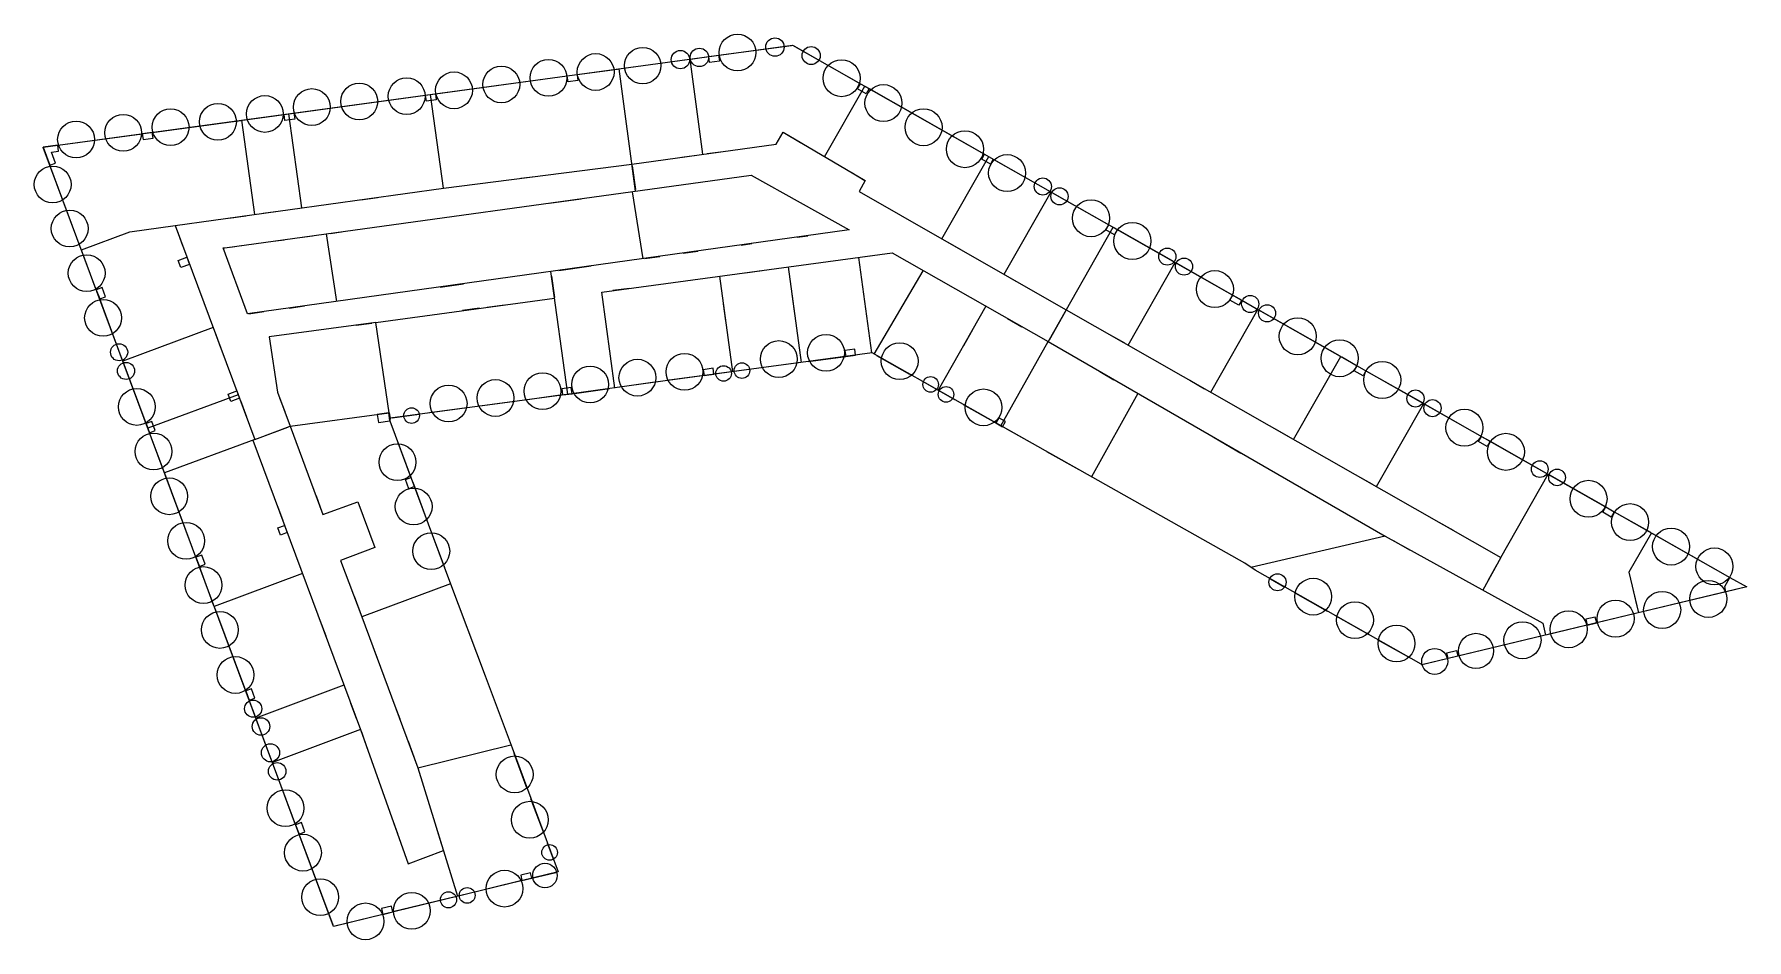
# Model space of a CAD drawing. Header units: inches. Extents: x 273282 to 370011, y 219997 to 271183.
import ezdxf

# ---------------------------------------------------------------- set-up
doc = ezdxf.new("R2010")
doc.units = ezdxf.units.IN
doc.header["$MEASUREMENT"] = 0
for name, color, linetype, true_color in [('Ericusspitze2OG$hcd_building_outline', 1, 'Continuous', 0xfb0207), ('Ericusspitze2OG$hcd_building_rooms', 30, 'Continuous', 0xfd8008), ('Ericusspitze2OG$hcd_doors', 80, 'Continuous', 0x21ff06), ('Ericusspitze2OG$hcd_pillars', 4, 'Continuous', 0x21ffff), ('Ericusspitze2OG$hcd_windows', 5, 'Continuous', 0x0000ff)]:
    doc.layers.add(name, color=color, linetype=linetype, true_color=true_color)

msp = doc.modelspace()

# ---------------------------------------------------------------- linework, layer by layer
at = {"layer": 'Ericusspitze2OG$hcd_building_outline'}
msp.add_lwpolyline([(273791, 264794), (316119, 270563), (369059, 240479), (370011, 239939), (368583, 239608), (351653, 235539), (351618, 235574), (342248, 240880), (341656, 241281), (327604, 249210), (320608, 253171), (308782, 251571), (303087, 250786), (293383, 249473), (293372, 249323), (296741, 240265), (298744, 234923), (300268, 230839), (302876, 223837), (290184, 220754), (273794, 264779)], close=True, dxfattribs=at)
at = {"layer": 'Ericusspitze2OG$hcd_building_rooms'}
for points in [[(307252, 262309), (306316, 269227)], [(311053, 264399), (310329, 269773)], [(317928, 264261), (320194, 268247)], [(296401, 262482), (295664, 267775)], [(285741, 260995), (285013, 266323)], [(288405, 261366), (287671, 266685)], [(307044, 263847), (315186, 264968), (315589, 265645), (320210, 262910), (319883, 262289), (324554, 259624), (327194, 264269)], [(281238, 260367), (296401, 262482), (307044, 263847)], [(307060, 262283), (307650, 258491)], [(328065, 257614), (330713, 262270)], [(275946, 258998), (278683, 260021), (281238, 260367), (285747, 248284), (280639, 246391)], [(330553, 253804), (334229, 260272)], [(289777, 259897), (290349, 256075)], [(324554, 259624), (331576, 255604)], [(306080, 251169), (305337, 256605), (321733, 258820), (330543, 253809)], [(320584, 253168), (319855, 258566)], [(335072, 253611), (337730, 258282)], [(303425, 250833), (302457, 257766)], [(311989, 257503), (312719, 252104)], [(315860, 258026), (316603, 252629)], [(320722, 253106), (323495, 257818)], [(292577, 254888), (302666, 256273)], [(327030, 255807), (324336, 251060)], [(331576, 255604), (356117, 241613), (358789, 246316)], [(339739, 250950), (342394, 255632)], [(283390, 254601), (278290, 252702)], [(293330, 249785), (292577, 254888), (286556, 254079), (287016, 250956), (287740, 249022)], [(327883, 249052), (330543, 253809), (349587, 242805), (342005, 241044)], [(344416, 248284), (347081, 252968)], [(284806, 250803), (279703, 248907)], [(335623, 250874), (333005, 246162)], [(285747, 248284), (287740, 249022), (293338, 249786), (293383, 249473)], [(349095, 245616), (351770, 250304)], [(287740, 249022), (289590, 244043), (291563, 244760), (292527, 242172), (290587, 241435), (291778, 238253)], [(285627, 248239), (291714, 231874), (286734, 230020)], [(349587, 242805), (358485, 237894), (358647, 237220)], [(364626, 242998), (363344, 240769), (363899, 238482)], [(356117, 241613), (355096, 239764)], [(288431, 240701), (283453, 238834)], [(296794, 240125), (291778, 238253), (294953, 229720), (300203, 231015)], [(290778, 234390), (285799, 232531)], [(291714, 231874), (294406, 224294), (296395, 225038)], [(294953, 229720), (297189, 222456)]]:
    msp.add_lwpolyline(points, dxfattribs=at)
msp.add_lwpolyline([(284048, 259107), (313769, 263209), (319313, 260120), (285332, 255374), (283962, 259101)], close=True, dxfattribs=at)
at = {"layer": 'Ericusspitze2OG$hcd_doors'}
for points in [[(315678, 265592), (316560, 265070)], [(309855, 264234), (310841, 264370)], [(311291, 264432), (312198, 264557)], [(300775, 263043), (301730, 263166)], [(307057, 263751), (307239, 262406)], [(319418, 263379), (320197, 262918)], [(286217, 261061), (287192, 261197)], [(291731, 261830), (292671, 261962)], [(302361, 261634), (304172, 261884)], [(284271, 260790), (285225, 260923)], [(281328, 260126), (281662, 259232)], [(286785, 259484), (287402, 259570)], [(288282, 259691), (288993, 259789)], [(290002, 259928), (290635, 260016)], [(313213, 259262), (313817, 259353)], [(316381, 259711), (316980, 259795)], [(324887, 259433), (325670, 258985)], [(284359, 259150), (284968, 259234)], [(307763, 258507), (308612, 258626)], [(309937, 258815), (310761, 258926)], [(320066, 258594), (321053, 258728)], [(302493, 257505), (302662, 256301)], [(302917, 257830), (304730, 258084)], [(313442, 257700), (314399, 257829)], [(328336, 257459), (329194, 256968)], [(296212, 256894), (297534, 257078)], [(306907, 256817), (305966, 256690)], [(316072, 256483), (316205, 255521)], [(285408, 255385), (286258, 255503)], [(287679, 255702), (288551, 255824)], [(298427, 255691), (297478, 255561)], [(298862, 255751), (299846, 255886)], [(312200, 255938), (312328, 254990)], [(331537, 255535), (330603, 253892)], [(291470, 254739), (292346, 254857)], [(326277, 254479), (325763, 253574)], [(328264, 255106), (329074, 254645)], [(283476, 254370), (283811, 253472)], [(334015, 254213), (334855, 253735)], [(333464, 252122), (334270, 251656)], [(338561, 251622), (339392, 251148)], [(287138, 250632), (287429, 249853)], [(284925, 250487), (285269, 249564)], [(285888, 248336), (287611, 248974)], [(343343, 248896), (344156, 248432)], [(339933, 248383), (341442, 247511)], [(348028, 246225), (348840, 245762)], [(289203, 245084), (289534, 244194)], [(287016, 244505), (287317, 243694)], [(352620, 243607), (353433, 243143)], [(350071, 242538), (350970, 242042)], [(355853, 241135), (355388, 240292)], [(291343, 239416), (291669, 238544)], [(363594, 239740), (363811, 238847)], [(289412, 238061), (289744, 237169)], [(292503, 236304), (292780, 235561)], [(291153, 233380), (291491, 232473)], [(293652, 233218), (293927, 232479)], [(291759, 231745), (292089, 230816)], [(294394, 231223), (294899, 229866)], [(293481, 226897), (293796, 226010)], [(295971, 226415), (296268, 225448)]]:
    msp.add_lwpolyline(points, dxfattribs=at)
at = {"layer": 'Ericusspitze2OG$hcd_pillars'}
for points in [[(311383, 269917), (311936, 269993), (311982, 269655), (311429, 269580)], [(303385, 268827), (303943, 268903), (303988, 268571), (303431, 268495)], [(319951, 268385), (320437, 268109), (320274, 267822), (319788, 268099)], [(295388, 267737), (295939, 267812), (295984, 267480), (295433, 267405)], [(287390, 266647), (287952, 266724), (287998, 266391), (287435, 266314)], [(279385, 265556), (279437, 265224), (279993, 265300), (279944, 265632)], [(273791, 264794), (274168, 263773), (274491, 263900), (274263, 264521), (274661, 264580), (274613, 264906)], [(326962, 264401), (327454, 264122), (327293, 263839), (326801, 264118)], [(333975, 260416), (334466, 260137), (334302, 259848), (333811, 260128)], [(281903, 258585), (282056, 258174), (281566, 257992), (281413, 258402)], [(276785, 256743), (276981, 256218), (277310, 256340), (277114, 256865)], [(340984, 256433), (341484, 256149), (341319, 255859), (340819, 256143)], [(319118, 252968), (319672, 253044), (319624, 253388), (319071, 253312)], [(311119, 251888), (311675, 251963), (311630, 252298), (311074, 252222)], [(348008, 252442), (348504, 252160), (348339, 251870), (347843, 252152)], [(284722, 251031), (284877, 250615), (284385, 250431), (284230, 250847)], [(303126, 250791), (303659, 250865), (303611, 251214), (303078, 251140)], [(292721, 249233), (293372, 249323), (293309, 249782), (292657, 249692)], [(279602, 249177), (279795, 248660), (280120, 248781), (279928, 249298)], [(327604, 249210), (327981, 248997), (328150, 249296), (327773, 249509)], [(355026, 248453), (355512, 248178), (355345, 247885), (354860, 248161)], [(294559, 246133), (294753, 245612), (294438, 245495), (294244, 246016)], [(362044, 244466), (362529, 244190), (362361, 243893), (361875, 244169)], [(287420, 243419), (287571, 243011), (287198, 242872), (287046, 243280)], [(282416, 241618), (282609, 241100), (282934, 241221), (282741, 241739)], [(370011, 239939), (368840, 239667), (368839, 239672), (368769, 239968), (369059, 240479), (369060, 240479)], [(360993, 237784), (361536, 237914), (361457, 238240), (360915, 238110)], [(353688, 236028), (353142, 235897), (353064, 236222), (353609, 236353)], [(285230, 234060), (285425, 233537), (285748, 233657), (285553, 234180)], [(288045, 226498), (288243, 225968), (288568, 226089), (288370, 226619)], [(300831, 223340), (301381, 223474), (301306, 223781), (300757, 223648)], [(292979, 221433), (293534, 221568), (293455, 221893), (292900, 221759)]]:
    msp.add_lwpolyline(points, close=True, dxfattribs=at)
at = {"layer": 'Ericusspitze2OG$hcd_windows'}
for points in [[(310357, 269777), (311383, 269917)], [(311936, 269993), (316048, 270553)], [(316190, 270522), (319951, 268385)], [(303943, 268903), (306230, 269215)], [(306436, 269243), (310295, 269769)], [(295939, 267812), (303385, 268827)], [(320437, 268109), (326962, 264401)], [(287952, 266724), (295388, 267737)], [(279944, 265632), (284951, 266315)], [(285059, 266329), (287390, 266647)], [(274613, 264906), (279385, 265556)], [(327454, 264122), (330668, 262295)], [(275939, 259016), (274168, 263773)], [(330759, 262243), (333975, 260416)], [(334466, 260137), (337647, 258329)], [(276785, 256743), (275952, 258982)], [(337814, 258234), (340984, 256433)], [(278275, 252741), (276981, 256218)], [(341484, 256149), (342308, 255681)], [(342507, 255567), (347035, 252995)], [(279602, 249177), (278305, 252661)], [(316454, 252609), (314338, 252323)], [(317005, 252683), (319118, 252969)], [(320861, 253027), (322718, 251976)], [(347132, 252939), (348008, 252442)], [(308474, 251529), (306359, 251237)], [(311119, 251888), (309004, 251601)], [(313791, 252249), (311675, 251963)], [(323408, 251586), (325264, 250535)], [(348504, 252160), (351707, 250340)], [(303126, 250791), (301010, 250505)], [(303659, 250865), (305774, 251156)], [(295025, 249695), (293502, 249489)], [(297725, 250061), (295609, 249774)], [(300425, 250426), (298310, 250140)], [(325747, 250261), (327604, 249210)], [(351861, 250252), (355026, 248453)], [(280619, 246444), (279795, 248660)], [(328107, 248926), (329943, 247890)], [(293826, 248106), (294559, 246133)], [(355512, 248178), (358728, 246350)], [(330450, 247604), (332283, 246570)], [(282416, 241618), (280656, 246345)], [(358865, 246272), (362044, 244466)], [(294753, 245612), (295497, 243610)], [(362529, 244190), (364571, 243030)], [(295706, 243048), (296450, 241047)], [(364693, 242961), (369059, 240479)], [(283435, 238882), (282609, 241100)], [(343105, 240394), (343921, 239932)], [(344514, 239597), (346311, 238579)], [(368840, 239667), (364120, 238535)], [(285230, 234060), (283478, 238767)], [(346799, 238302), (348656, 237251)], [(363719, 238439), (361536, 237914)], [(358558, 237198), (353688, 236028)], [(360993, 237784), (358736, 237241)], [(349142, 236976), (350994, 235927)], [(353142, 235897), (351822, 235579)], [(285777, 232592), (285425, 233537)], [(286705, 230097), (285824, 232465)], [(301130, 228526), (300385, 230526)], [(288045, 226498), (286800, 229843)], [(302077, 225981), (301336, 227973)], [(290158, 220824), (288243, 225968)], [(302645, 224458), (302274, 225453)], [(301381, 223474), (302745, 223805)], [(300831, 223340), (297318, 222487)], [(297056, 222423), (293534, 221568)], [(292979, 221433), (290270, 220775)]]:
    msp.add_lwpolyline(points, dxfattribs=at)
for centre, radius in [((313006, 270149), 1035), ((315120, 270457), 519), ((304995, 269047), 1040), ((307649, 269407), 1028), ((309781, 269747), 519), ((310856, 269871), 519), ((317165, 269980), 510), ((296993, 268012), 1040), ((299663, 268347), 1040), ((302329, 268714), 1040), ((318884, 268699), 1046), ((288963, 267067), 1040), ((291641, 267384), 1040), ((294319, 267682), 1040), ((321248, 267290), 1046), ((283658, 266232), 1040), ((286310, 266676), 1040), ((323513, 265927), 1046), ((275643, 265235), 1040), ((278305, 265614), 1040), ((280985, 265928), 1040), ((325853, 264685), 1046), ((328233, 263336), 1046), ((274322, 262693), 1040), ((330248, 262578), 484), ((331194, 262019), 484), ((275284, 260200), 1040), ((332974, 260783), 1046), ((335308, 259495), 1046), ((276244, 257680), 1040), ((337282, 258613), 484), ((338227, 258048), 484), ((339968, 256775), 1046), ((341966, 255936), 484), ((277169, 255148), 1040), ((342917, 255407), 484), ((344649, 254109), 1046), ((278075, 253207), 484), ((315336, 252822), 1040), ((318004, 253179), 1040), ((322165, 252701), 1040), ((347020, 252867), 1046), ((278468, 252151), 484), ((307350, 251769), 1040), ((310014, 252098), 1040), ((313254, 252170), 440), ((349422, 251639), 1046), ((299335, 250621), 1040), ((301994, 251003), 1040), ((304682, 251388), 1040), ((312220, 252007), 440), ((323914, 251387), 440), ((279073, 250115), 1040), ((296687, 250309), 1040), ((324783, 250822), 440), ((326898, 250091), 1040), ((351298, 250591), 484), ((352262, 250049), 484), ((294596, 249625), 440), ((354065, 248943), 1046), ((280018, 247597), 1040), ((356406, 247578), 1046), ((293798, 246993), 1040), ((358322, 246602), 472), ((280905, 245065), 1040), ((359295, 246134), 472), ((361074, 244922), 1046), ((294712, 244486), 1040), ((363422, 243603), 1046), ((281859, 242544), 1040), ((295708, 241966), 1040), ((365739, 242221), 1046), ((368188, 241100), 1046), ((282841, 240047), 1040), ((343504, 240207), 484), ((345525, 239392), 1040), ((367840, 239264), 1046), ((347883, 238066), 1040), ((362601, 238148), 1046), ((365233, 238639), 1046), ((283767, 237510), 1040), ((357342, 236928), 1048), ((359951, 237548), 1046), ((350232, 236748), 1040), ((354718, 236324), 995), ((352385, 235732), 733), ((284649, 234964), 1040), ((285648, 233059), 484), ((286090, 232054), 493), ((286624, 230565), 512), ((300417, 229345), 1040), ((287006, 229520), 494), ((287473, 227437), 1040), ((301271, 226783), 1040), ((288460, 224920), 1040), ((302391, 224933), 440), ((289433, 222408), 1040), ((299846, 222888), 1040), ((302129, 223625), 694), ((294606, 221637), 1040), ((296678, 222257), 455), ((297737, 222505), 446), ((291988, 221037), 1040)]:
    msp.add_circle(centre, radius, dxfattribs=at)

doc.saveas('drawing.dxf')
